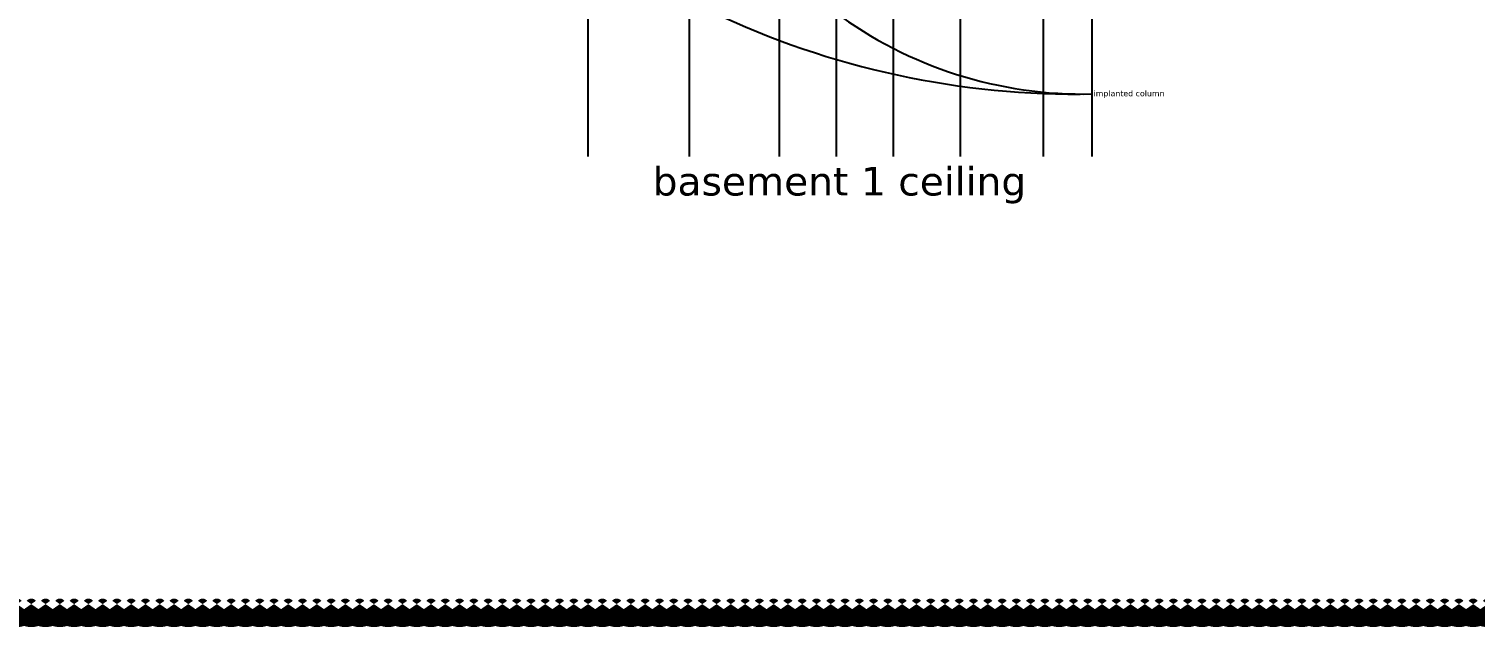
# Model space of a CAD drawing. Header units: inches. Extents: x -48 to 777, y -156 to 510.
# Drawn here: x 360.9 to 411.5, y 204.8 to 225.7 of the extents above; entities that cross this region are included whole.
import ezdxf

# ---------------------------------------------------------------- set-up
doc = ezdxf.new("R2010")
doc.units = ezdxf.units.IN
doc.header["$MEASUREMENT"] = 0
doc.layers.add('Str-Axes', color=8, linetype='Continuous')
doc.styles.add('ROMAND', font='verdana.ttf')

msp = doc.modelspace()

# ---------------------------------------------------------------- linework, layer by layer
at = {"color": 6, "const_width": 1}
msp.add_lwpolyline([(360.22744, 205.39667, 0.52056705), (360.72744, 205.39667, 0.52056705), (361.22744, 205.39667, 0.52056705), (361.72744, 205.39667, 0.52056705), (362.22744, 205.39667, 0.52056705), (362.72744, 205.39667, 0.52056705), (363.22744, 205.39667, 0.52056705), (363.72744, 205.39667, 0.52056705), (364.22744, 205.39667, 0.52056705), (364.72744, 205.39667, 0.52056705), (365.22744, 205.39667, 0.52056705), (365.72744, 205.39667, 0.52056705), (366.22744, 205.39667, 0.52056705), (366.72744, 205.39667, 0.52056705), (367.22744, 205.39667, 0.52056705), (367.72744, 205.39667, 0.52056705), (368.22744, 205.39667, 0.52056705), (368.72744, 205.39667, 0.52056705), (369.22744, 205.39667, 0.52056705), (369.72744, 205.39667, 0.52056705), (370.22744, 205.39667, 0.52056705), (370.72744, 205.39667, 0.52056705), (371.22744, 205.39667, 0.52056705), (371.72744, 205.39667, 0.52056705), (372.22744, 205.39667, 0.52056705), (372.72744, 205.39667, 0.52056705), (373.22744, 205.39667, 0.52056705), (373.72744, 205.39667, 0.52056705), (374.22744, 205.39667, 0.52056705), (374.72744, 205.39667, 0.52056705), (375.22744, 205.39667, 0.52056705), (375.72744, 205.39667, 0.52056705), (376.22744, 205.39667, 0.52056705), (376.72744, 205.39667, 0.52056705), (377.22744, 205.39667, 0.52056705), (377.72744, 205.39667, 0.52056705), (378.22744, 205.39667, 0.52056705), (378.72744, 205.39667, 0.52056705), (379.22744, 205.39667, 0.52056705), (379.72744, 205.39667, 0.52056705), (380.22744, 205.39667, 0.52056705), (380.72744, 205.39667, 0.52056705), (381.22744, 205.39667, 0.52056705), (381.72744, 205.39667, 0.52056705), (382.22744, 205.39667, 0.52056705), (382.72744, 205.39667, 0.52056705), (383.22744, 205.39667, 0.52056705), (383.72744, 205.39667, 0.52056705), (384.22744, 205.39667, 0.52056705), (384.72744, 205.39667, 0.52056705), (385.22744, 205.39667, 0.52056705), (385.72744, 205.39667, 0.52056705), (386.22744, 205.39667, 0.52056705), (386.72744, 205.39667, 0.52056705), (387.22744, 205.39667, 0.52056705), (387.72744, 205.39667, 0.52056705), (388.22744, 205.39667, 0.52056705), (388.72744, 205.39667, 0.52056705), (389.22744, 205.39667, 0.52056705), (389.72744, 205.39667, 0.52056705), (390.22744, 205.39667, 0.52056705), (390.72744, 205.39667, 0.52056705), (391.22744, 205.39667, 0.52056705), (391.72744, 205.39667, 0.52056705), (392.22744, 205.39667, 0.52056705), (392.72744, 205.39667, 0.52056705), (393.22744, 205.39667, 0.52056705), (393.72744, 205.39667, 0.52056705), (394.22744, 205.39667, 0.52056705), (394.72744, 205.39667, 0.52056705), (395.22744, 205.39667, 0.52056705), (395.72744, 205.39667, 0.52056705), (396.22744, 205.39667, 0.52056705), (396.72744, 205.39667, 0.52056705), (397.22744, 205.39667, 0.52056705), (397.72744, 205.39667, 0.52056705), (398.22744, 205.39667, 0.52056705), (398.72744, 205.39667, 0.52056705), (399.22744, 205.39667, 0.52056705), (399.72744, 205.39667, 0.52056705), (400.22744, 205.39667, 0.52056705), (400.72744, 205.39667, 0.52056705), (401.22744, 205.39667, 0.52056705), (401.72744, 205.39667, 0.52056705), (402.22744, 205.39667, 0.52056705), (402.72744, 205.39667, 0.52056705), (403.22744, 205.39667, 0.52056705), (403.72744, 205.39667, 0.52056705), (404.22744, 205.39667, 0.52056705), (404.72744, 205.39667, 0.52056705), (405.22744, 205.39667, 0.52056705), (405.72744, 205.39667, 0.52056705), (406.22744, 205.39667, 0.52056705), (406.72744, 205.39667, 0.52056705), (407.22744, 205.39667, 0.52056705), (407.72744, 205.39667, 0.52056705), (408.22744, 205.39667, 0.52056705), (408.72744, 205.39667, 0.52056705), (409.22744, 205.39667, 0.52056705), (409.72744, 205.39667, 0.52056705), (410.22744, 205.39667, 0.52056705), (410.72744, 205.39667, 0.52056705), (411.22744, 205.39667, 0.52056705), (411.72744, 205.39667, 0.52056705), (412.22744, 205.39667, 0.52056705)], format="xyb", dxfattribs=at)
at = {"color": 6}
for centre, radius, start, end in [((397.57239, 253.11793), 29.67529, 244.517235, 271.100062), ((397.80081, 237.99177), 14.54767, 233.28814, 271.344329)]:
    msp.add_arc(centre, radius, start, end, dxfattribs=at)
at = {"layer": 'Str-Axes', "ltscale": 0.1}
for p, q in [((380.47678, 221.25688), (380.47678, 260.35831)), ((384.02678, 221.25688), (384.02678, 260.35831)), ((387.17678, 221.25688), (387.17678, 260.35831)), ((391.17678, 221.25688), (391.17678, 260.35831)), ((393.52678, 221.25688), (393.52678, 260.35831)), ((396.42678, 221.25688), (396.42678, 260.35831)), ((398.12678, 221.25688), (398.12678, 260.35831)), ((389.17678, 221.25688), (389.17678, 242.65687))]:
    msp.add_line(p, q, dxfattribs=at)

# ---------------------------------------------------------------- texts
at = {"color": 6, "attachment_point": 9, "style": 'ROMAND'}
for s, insert, char_height, width in [('implanted column', (400.66496, 223.30918), 0.2, 4.9894444), ('basement 1 ceiling', (395.8223, 219.60454), 1, 24.9472222)]:
    msp.add_mtext(s, dxfattribs=dict(at, insert=insert, char_height=char_height, width=width))

doc.saveas('drawing.dxf')
